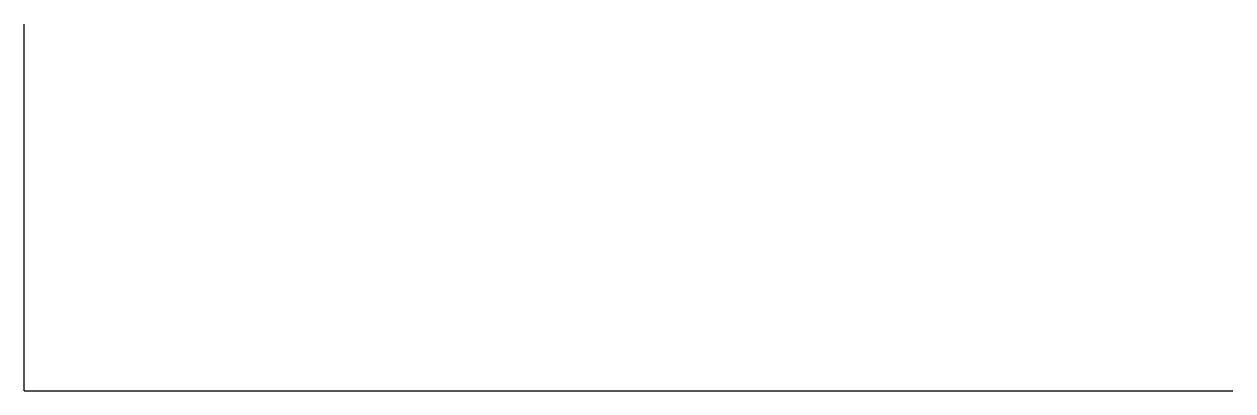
# Model space of a CAD drawing. Header units: inches. Extents: x 10 to 26.5, y 7.4 to 12.4.
import ezdxf

# ---------------------------------------------------------------- set-up
doc = ezdxf.new("R2010")
doc.units = ezdxf.units.IN
doc.header["$MEASUREMENT"] = 0

msp = doc.modelspace()

# ---------------------------------------------------------------- linework, layer by layer
at = {"extrusion": (-1, 0, 0)}
for p, q in [((9.987, 7.447, 25), (9.987, 12.447, 25)), ((9.987, 7.447, 25), (18.487, 7.447, 25)), ((18.487, 7.447, 25), (18.487, 7.447, 15)), ((18.487, 7.447, 15), (26.487, 7.447, 15)), ((26.487, 7.447, 15), (26.487, 7.447, 25))]:
    msp.add_line(p, q, dxfattribs=at)

doc.saveas('drawing.dxf')
